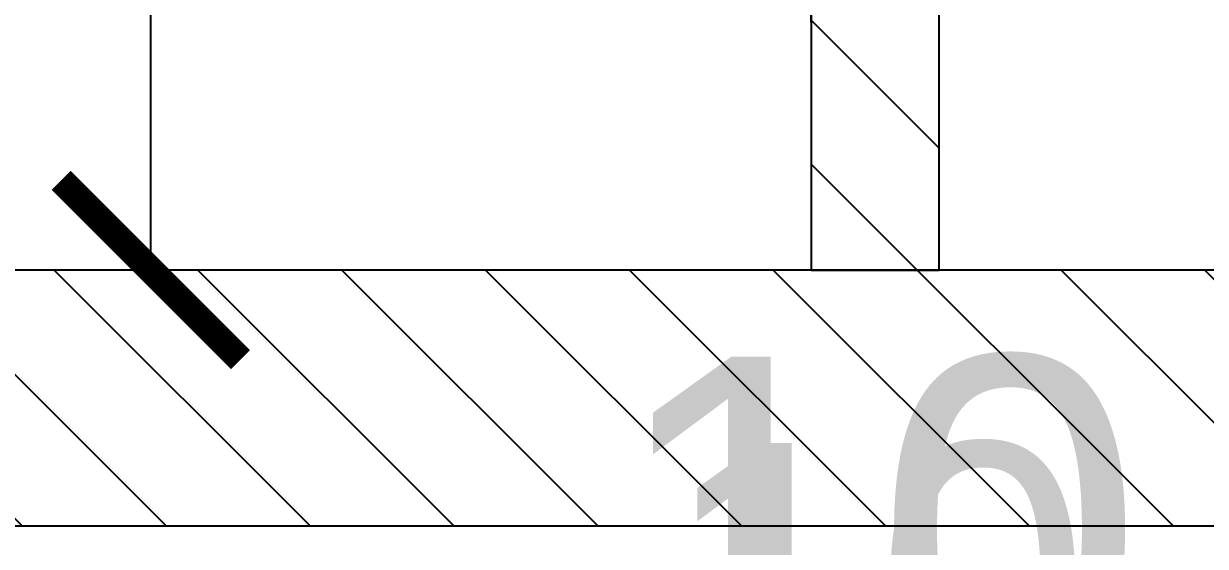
# Model space of a CAD drawing. Header units: millimetres. Extents: x -26398 to 135532, y -376633 to 43268.
# Drawn here: x 18008.1 to 18100.4, y -358682.6 to -358641.8 of the extents above; entities that cross this region are included whole.
import ezdxf

# ---------------------------------------------------------------- set-up
doc = ezdxf.new("R2010")
doc.units = ezdxf.units.MM
for name, color, linetype in [('0 @ 10', 7, 'Continuous'), ('0 @ 4.5', 7, 'Continuous'), ('0 @ 5', 7, 'Continuous'), ('0 @ 8', 7, 'Continuous'), ('DIM', 7, 'Continuous'), ('DIM @ 10', 7, 'Continuous'), ('DIM @ 4.5', 7, 'Continuous'), ('DIM @ 5', 7, 'Continuous'), ('DIM @ 8', 7, 'Continuous'), ('TƯỜNG', 52, 'Continuous')]:
    doc.layers.add(name, color=color, linetype=linetype)
doc.styles.get("Standard").update_dxf_attribs({"font": 'arial.ttf'})
doc.dimstyles.new('SCALE dimmatbang', dxfattribs={"dimscale": 70, "dimtxt": 2.7, "dimasz": 1.4, "dimexe": 1.7, "dimexo": 0.7, "dimtad": 1, "dimtoh": 1, "dimdec": 1, "dimtxsty": 'Standard', "dimblk": 'ARCHTICK', "dimcen": 2.5, "dimclrd": 1, "dimclre": 256, "dimadec": 0, "dimazin": 0, "dimtfac": 1, "dimtdec": 1, "dimtmove": 0, "dimatfit": 3, "dimfxl": 1, "dimarcsym": 0})

# ---------------------------------------------------------------- blocks, each defined once
blk = doc.blocks.new('_ArchTick')
at = {"color": 0, "linetype": 'ByBlock', "const_width": 0.15}
blk.add_lwpolyline([(-0.5, -0.5), (0.5, 0.5)], dxfattribs=at)
blk = doc.blocks.new('*D8840')
at = {"layer": 'DEFPOINTS', "color": 0, "transparency": 16777216}
for p in [(17284.598, -358681.002), (18069.598, -358681.002), (18069.598, -358736.259)]:
    blk.add_point(p, dxfattribs=at)
at = {"layer": 'DIM', "lineweight": -2, "transparency": 16777216}
for p, q in [((17284.598, -358684.152), (17284.598, -358743.909)), ((18069.598, -358684.152), (18069.598, -358743.909))]:
    blk.add_line(p, q, dxfattribs=at)
at = {"layer": 'DIM', "color": 1, "lineweight": -2, "transparency": 16777216}
blk.add_line((17284.598, -358736.259), (18069.598, -358736.259), dxfattribs=at)
at = {"layer": 'DIM', "color": 1, "lineweight": -2, "transparency": 16777216, "xscale": 6.3, "yscale": 6.3, "zscale": 6.3, "rotation": 180}
blk.add_blockref('_ArchTick', (17284.598, -358736.259), dxfattribs=at)
at = {"layer": 'DIM', "color": 1, "lineweight": -2, "transparency": 16777216, "xscale": 6.3, "yscale": 6.3, "zscale": 6.3}
blk.add_blockref('_ArchTick', (18069.598, -358736.259), dxfattribs=at)
at = {"layer": 'DIM', "color": 0, "transparency": 16777216, "insert": (17677.098, -358727.244), "char_height": 12.15, "attachment_point": 5}
blk.add_mtext('785', dxfattribs=at)
blk = doc.blocks.new('*D8841')
at = {"layer": 'DEFPOINTS', "color": 0, "transparency": 16777216}
for p in [(17284.598, -358681.002), (18069.598, -358681.002), (18069.598, -358736.259)]:
    blk.add_point(p, dxfattribs=at)
at = {"layer": 'DIM', "lineweight": -2, "transparency": 16777216}
for p, q in [((17284.598, -358688.002), (17284.598, -358753.259)), ((18069.598, -358688.002), (18069.598, -358753.259))]:
    blk.add_line(p, q, dxfattribs=at)
at = {"layer": 'DIM', "color": 1, "lineweight": -2, "transparency": 16777216}
blk.add_line((17284.598, -358736.259), (18069.598, -358736.259), dxfattribs=at)
at = {"layer": 'DIM', "color": 1, "lineweight": -2, "transparency": 16777216, "xscale": 14, "yscale": 14, "zscale": 14, "rotation": 180}
blk.add_blockref('_ArchTick', (17284.598, -358736.259), dxfattribs=at)
at = {"layer": 'DIM', "color": 1, "lineweight": -2, "transparency": 16777216, "xscale": 14, "yscale": 14, "zscale": 14}
blk.add_blockref('_ArchTick', (18069.598, -358736.259), dxfattribs=at)
at = {"layer": 'DIM', "color": 0, "transparency": 16777216, "insert": (17677.098, -358716.224), "char_height": 27, "attachment_point": 5}
blk.add_mtext('785', dxfattribs=at)
blk = doc.blocks.new('*D8842')
at = {"layer": 'DEFPOINTS', "color": 0, "transparency": 16777216}
for p in [(17284.598, -358681.002), (18069.598, -358681.002), (18069.598, -358736.259)]:
    blk.add_point(p, dxfattribs=at)
at = {"layer": 'DIM', "lineweight": -2, "transparency": 16777216}
for p, q in [((17284.598, -358686.602), (17284.598, -358749.859)), ((18069.598, -358686.602), (18069.598, -358749.859))]:
    blk.add_line(p, q, dxfattribs=at)
at = {"layer": 'DIM', "color": 1, "lineweight": -2, "transparency": 16777216}
blk.add_line((17284.598, -358736.259), (18069.598, -358736.259), dxfattribs=at)
at = {"layer": 'DIM', "color": 1, "lineweight": -2, "transparency": 16777216, "xscale": 11.2, "yscale": 11.2, "zscale": 11.2, "rotation": 180}
blk.add_blockref('_ArchTick', (17284.598, -358736.259), dxfattribs=at)
at = {"layer": 'DIM', "color": 1, "lineweight": -2, "transparency": 16777216, "xscale": 11.2, "yscale": 11.2, "zscale": 11.2}
blk.add_blockref('_ArchTick', (18069.598, -358736.259), dxfattribs=at)
at = {"layer": 'DIM', "color": 0, "transparency": 16777216, "insert": (17677.098, -358720.231), "char_height": 21.6, "attachment_point": 5}
blk.add_mtext('785', dxfattribs=at)
blk = doc.blocks.new('*D8843')
at = {"layer": 'DEFPOINTS', "color": 0, "transparency": 16777216}
for p in [(17284.598, -358681.002), (18069.598, -358681.002), (18069.598, -358736.259)]:
    blk.add_point(p, dxfattribs=at)
at = {"layer": 'DIM', "lineweight": -2, "transparency": 16777216}
for p, q in [((17284.598, -358684.502), (17284.598, -358744.759)), ((18069.598, -358684.502), (18069.598, -358744.759))]:
    blk.add_line(p, q, dxfattribs=at)
at = {"layer": 'DIM', "color": 1, "lineweight": -2, "transparency": 16777216}
blk.add_line((17284.598, -358736.259), (18069.598, -358736.259), dxfattribs=at)
at = {"layer": 'DIM', "color": 1, "lineweight": -2, "transparency": 16777216, "xscale": 7, "yscale": 7, "zscale": 7, "rotation": 180}
blk.add_blockref('_ArchTick', (17284.598, -358736.259), dxfattribs=at)
at = {"layer": 'DIM', "color": 1, "lineweight": -2, "transparency": 16777216, "xscale": 7, "yscale": 7, "zscale": 7}
blk.add_blockref('_ArchTick', (18069.598, -358736.259), dxfattribs=at)
at = {"layer": 'DIM', "color": 0, "transparency": 16777216, "insert": (17677.098, -358726.242), "char_height": 13.5, "attachment_point": 5}
blk.add_mtext('785', dxfattribs=at)
blk = doc.blocks.new('*D8844')
at = {"lineweight": -2, "transparency": 16777216}
for p, q in [((18069.598, -358684.152), (18069.598, -358709.137)), ((18079.598, -358684.152), (18079.598, -358709.137))]:
    blk.add_line(p, q, dxfattribs=at)
at = {"color": 1, "lineweight": -2, "transparency": 16777216}
blk.add_line((18069.598, -358701.487), (18079.598, -358701.487), dxfattribs=at)
at = {"layer": 'DEFPOINTS', "color": 0, "transparency": 16777216}
for p in [(18069.598, -358681.002), (18079.598, -358681.002), (18079.598, -358701.487)]:
    blk.add_point(p, dxfattribs=at)
at = {"color": 1, "lineweight": -2, "transparency": 16777216, "xscale": 6.3, "yscale": 6.3, "zscale": 6.3, "rotation": 180}
blk.add_blockref('_ArchTick', (18069.598, -358701.487), dxfattribs=at)
at = {"color": 1, "lineweight": -2, "transparency": 16777216, "xscale": 6.3, "yscale": 6.3, "zscale": 6.3}
blk.add_blockref('_ArchTick', (18079.598, -358701.487), dxfattribs=at)
at = {"color": 0, "transparency": 16777216, "insert": (18074.598, -358692.471), "char_height": 12.15, "attachment_point": 5}
blk.add_mtext('10', dxfattribs=at)
blk = doc.blocks.new('*D8845')
at = {"lineweight": -2, "transparency": 16777216}
for p, q in [((18069.598, -358688.002), (18069.598, -358718.487)), ((18079.598, -358688.002), (18079.598, -358718.487))]:
    blk.add_line(p, q, dxfattribs=at)
at = {"color": 1, "lineweight": -2, "transparency": 16777216}
for p, q in [((18069.598, -358701.487), (18055.598, -358701.487)), ((18069.598, -358701.487), (18079.598, -358701.487)), ((18079.598, -358701.487), (18093.598, -358701.487))]:
    blk.add_line(p, q, dxfattribs=at)
at = {"layer": 'DEFPOINTS', "color": 0, "transparency": 16777216}
for p in [(18069.598, -358681.002), (18079.598, -358681.002), (18079.598, -358701.487)]:
    blk.add_point(p, dxfattribs=at)
at = {"color": 1, "lineweight": -2, "transparency": 16777216, "xscale": 14, "yscale": 14, "zscale": 14}
blk.add_blockref('_ArchTick', (18069.598, -358701.487), dxfattribs=at)
at = {"color": 1, "lineweight": -2, "transparency": 16777216, "xscale": 14, "yscale": 14, "zscale": 14, "rotation": 180}
blk.add_blockref('_ArchTick', (18079.598, -358701.487), dxfattribs=at)
at = {"color": 0, "transparency": 16777216, "insert": (18074.598, -358681.451), "char_height": 27, "attachment_point": 5}
blk.add_mtext('10', dxfattribs=at)
blk = doc.blocks.new('*D8846')
at = {"lineweight": -2, "transparency": 16777216}
for p, q in [((18069.598, -358686.602), (18069.598, -358715.087)), ((18079.598, -358686.602), (18079.598, -358715.087))]:
    blk.add_line(p, q, dxfattribs=at)
at = {"color": 1, "lineweight": -2, "transparency": 16777216}
blk.add_line((18069.598, -358701.487), (18079.598, -358701.487), dxfattribs=at)
at = {"layer": 'DEFPOINTS', "color": 0, "transparency": 16777216}
for p in [(18069.598, -358681.002), (18079.598, -358681.002), (18079.598, -358701.487)]:
    blk.add_point(p, dxfattribs=at)
at = {"color": 1, "lineweight": -2, "transparency": 16777216, "xscale": 11.2, "yscale": 11.2, "zscale": 11.2, "rotation": 180}
blk.add_blockref('_ArchTick', (18069.598, -358701.487), dxfattribs=at)
at = {"color": 1, "lineweight": -2, "transparency": 16777216, "xscale": 11.2, "yscale": 11.2, "zscale": 11.2}
blk.add_blockref('_ArchTick', (18079.598, -358701.487), dxfattribs=at)
at = {"color": 0, "transparency": 16777216, "insert": (18074.598, -358685.458), "char_height": 21.6, "attachment_point": 5}
blk.add_mtext('10', dxfattribs=at)
blk = doc.blocks.new('*D8847')
at = {"lineweight": -2, "transparency": 16777216}
for p, q in [((18069.598, -358684.502), (18069.598, -358709.987)), ((18079.598, -358684.502), (18079.598, -358709.987))]:
    blk.add_line(p, q, dxfattribs=at)
at = {"color": 1, "lineweight": -2, "transparency": 16777216}
blk.add_line((18069.598, -358701.487), (18079.598, -358701.487), dxfattribs=at)
at = {"layer": 'DEFPOINTS', "color": 0, "transparency": 16777216}
for p in [(18069.598, -358681.002), (18079.598, -358681.002), (18079.598, -358701.487)]:
    blk.add_point(p, dxfattribs=at)
at = {"color": 1, "lineweight": -2, "transparency": 16777216, "xscale": 7, "yscale": 7, "zscale": 7, "rotation": 180}
blk.add_blockref('_ArchTick', (18069.598, -358701.487), dxfattribs=at)
at = {"color": 1, "lineweight": -2, "transparency": 16777216, "xscale": 7, "yscale": 7, "zscale": 7}
blk.add_blockref('_ArchTick', (18079.598, -358701.487), dxfattribs=at)
at = {"color": 0, "transparency": 16777216, "insert": (18074.598, -358691.469), "char_height": 13.5, "attachment_point": 5}
blk.add_mtext('10', dxfattribs=at)
blk = doc.blocks.new('*D8848')
at = {"layer": 'DEFPOINTS', "color": 0, "transparency": 16777216}
for p in [(18079.598, -358681.002), (18659.598, -358681.002), (18659.598, -358736.259)]:
    blk.add_point(p, dxfattribs=at)
at = {"layer": 'DIM', "lineweight": -2, "transparency": 16777216}
for p, q in [((18079.598, -358684.152), (18079.598, -358743.909)), ((18659.598, -358684.152), (18659.598, -358743.909))]:
    blk.add_line(p, q, dxfattribs=at)
at = {"layer": 'DIM', "color": 1, "lineweight": -2, "transparency": 16777216}
blk.add_line((18079.598, -358736.259), (18659.598, -358736.259), dxfattribs=at)
at = {"layer": 'DIM', "color": 1, "lineweight": -2, "transparency": 16777216, "xscale": 6.3, "yscale": 6.3, "zscale": 6.3, "rotation": 180}
blk.add_blockref('_ArchTick', (18079.598, -358736.259), dxfattribs=at)
at = {"layer": 'DIM', "color": 1, "lineweight": -2, "transparency": 16777216, "xscale": 6.3, "yscale": 6.3, "zscale": 6.3}
blk.add_blockref('_ArchTick', (18659.598, -358736.259), dxfattribs=at)
at = {"layer": 'DIM', "color": 0, "transparency": 16777216, "insert": (18369.598, -358727.244), "char_height": 12.15, "attachment_point": 5}
blk.add_mtext('580', dxfattribs=at)
blk = doc.blocks.new('*D8849')
at = {"layer": 'DEFPOINTS', "color": 0, "transparency": 16777216}
for p in [(18079.598, -358681.002), (18659.598, -358681.002), (18659.598, -358736.259)]:
    blk.add_point(p, dxfattribs=at)
at = {"layer": 'DIM', "lineweight": -2, "transparency": 16777216}
for p, q in [((18079.598, -358688.002), (18079.598, -358753.259)), ((18659.598, -358688.002), (18659.598, -358753.259))]:
    blk.add_line(p, q, dxfattribs=at)
at = {"layer": 'DIM', "color": 1, "lineweight": -2, "transparency": 16777216}
blk.add_line((18079.598, -358736.259), (18659.598, -358736.259), dxfattribs=at)
at = {"layer": 'DIM', "color": 1, "lineweight": -2, "transparency": 16777216, "xscale": 14, "yscale": 14, "zscale": 14, "rotation": 180}
blk.add_blockref('_ArchTick', (18079.598, -358736.259), dxfattribs=at)
at = {"layer": 'DIM', "color": 1, "lineweight": -2, "transparency": 16777216, "xscale": 14, "yscale": 14, "zscale": 14}
blk.add_blockref('_ArchTick', (18659.598, -358736.259), dxfattribs=at)
at = {"layer": 'DIM', "color": 0, "transparency": 16777216, "insert": (18369.598, -358716.224), "char_height": 27, "attachment_point": 5}
blk.add_mtext('580', dxfattribs=at)
blk = doc.blocks.new('*D8850')
at = {"layer": 'DEFPOINTS', "color": 0, "transparency": 16777216}
for p in [(18079.598, -358681.002), (18659.598, -358681.002), (18659.598, -358736.259)]:
    blk.add_point(p, dxfattribs=at)
at = {"layer": 'DIM', "lineweight": -2, "transparency": 16777216}
for p, q in [((18079.598, -358686.602), (18079.598, -358749.859)), ((18659.598, -358686.602), (18659.598, -358749.859))]:
    blk.add_line(p, q, dxfattribs=at)
at = {"layer": 'DIM', "color": 1, "lineweight": -2, "transparency": 16777216}
blk.add_line((18079.598, -358736.259), (18659.598, -358736.259), dxfattribs=at)
at = {"layer": 'DIM', "color": 1, "lineweight": -2, "transparency": 16777216, "xscale": 11.2, "yscale": 11.2, "zscale": 11.2, "rotation": 180}
blk.add_blockref('_ArchTick', (18079.598, -358736.259), dxfattribs=at)
at = {"layer": 'DIM', "color": 1, "lineweight": -2, "transparency": 16777216, "xscale": 11.2, "yscale": 11.2, "zscale": 11.2}
blk.add_blockref('_ArchTick', (18659.598, -358736.259), dxfattribs=at)
at = {"layer": 'DIM', "color": 0, "transparency": 16777216, "insert": (18369.598, -358720.231), "char_height": 21.6, "attachment_point": 5}
blk.add_mtext('580', dxfattribs=at)
blk = doc.blocks.new('*D8851')
at = {"layer": 'DEFPOINTS', "color": 0, "transparency": 16777216}
for p in [(18079.598, -358681.002), (18659.598, -358681.002), (18659.598, -358736.259)]:
    blk.add_point(p, dxfattribs=at)
at = {"layer": 'DIM', "lineweight": -2, "transparency": 16777216}
for p, q in [((18079.598, -358684.502), (18079.598, -358744.759)), ((18659.598, -358684.502), (18659.598, -358744.759))]:
    blk.add_line(p, q, dxfattribs=at)
at = {"layer": 'DIM', "color": 1, "lineweight": -2, "transparency": 16777216}
blk.add_line((18079.598, -358736.259), (18659.598, -358736.259), dxfattribs=at)
at = {"layer": 'DIM', "color": 1, "lineweight": -2, "transparency": 16777216, "xscale": 7, "yscale": 7, "zscale": 7, "rotation": 180}
blk.add_blockref('_ArchTick', (18079.598, -358736.259), dxfattribs=at)
at = {"layer": 'DIM', "color": 1, "lineweight": -2, "transparency": 16777216, "xscale": 7, "yscale": 7, "zscale": 7}
blk.add_blockref('_ArchTick', (18659.598, -358736.259), dxfattribs=at)
at = {"layer": 'DIM', "color": 0, "transparency": 16777216, "insert": (18369.598, -358726.242), "char_height": 13.5, "attachment_point": 5}
blk.add_mtext('580', dxfattribs=at)
blk = doc.blocks.new('*D8856')
at = {"layer": 'DEFPOINTS', "color": 0, "transparency": 16777216}
for p in [(18079.598, -358681.002), (18679.598, -358681.002), (18079.598, -358821.882)]:
    blk.add_point(p, dxfattribs=at)
at = {"layer": 'DIM', "lineweight": -2, "transparency": 16777216}
for p, q in [((18079.598, -358684.152), (18079.598, -358829.532)), ((18679.598, -358684.152), (18679.598, -358829.532))]:
    blk.add_line(p, q, dxfattribs=at)
at = {"layer": 'DIM', "color": 1, "lineweight": -2, "transparency": 16777216}
blk.add_line((18679.598, -358821.882), (18079.598, -358821.882), dxfattribs=at)
at = {"layer": 'DIM', "color": 1, "lineweight": -2, "transparency": 16777216, "xscale": 6.3, "yscale": 6.3, "zscale": 6.3, "rotation": 180}
blk.add_blockref('_ArchTick', (18079.598, -358821.882), dxfattribs=at)
at = {"layer": 'DIM', "color": 1, "lineweight": -2, "transparency": 16777216, "xscale": 6.3, "yscale": 6.3, "zscale": 6.3}
blk.add_blockref('_ArchTick', (18679.598, -358821.882), dxfattribs=at)
at = {"layer": 'DIM', "color": 0, "transparency": 16777216, "insert": (18379.598, -358812.866), "char_height": 12.15, "attachment_point": 5}
blk.add_mtext('600', dxfattribs=at)
blk = doc.blocks.new('*D8857')
at = {"layer": 'DEFPOINTS', "color": 0, "transparency": 16777216}
for p in [(18079.598, -358681.002), (18679.598, -358681.002), (18079.598, -358821.882)]:
    blk.add_point(p, dxfattribs=at)
at = {"layer": 'DIM', "lineweight": -2, "transparency": 16777216}
for p, q in [((18079.598, -358688.002), (18079.598, -358838.882)), ((18679.598, -358688.002), (18679.598, -358838.882))]:
    blk.add_line(p, q, dxfattribs=at)
at = {"layer": 'DIM', "color": 1, "lineweight": -2, "transparency": 16777216}
blk.add_line((18679.598, -358821.882), (18079.598, -358821.882), dxfattribs=at)
at = {"layer": 'DIM', "color": 1, "lineweight": -2, "transparency": 16777216, "xscale": 14, "yscale": 14, "zscale": 14, "rotation": 180}
blk.add_blockref('_ArchTick', (18079.598, -358821.882), dxfattribs=at)
at = {"layer": 'DIM', "color": 1, "lineweight": -2, "transparency": 16777216, "xscale": 14, "yscale": 14, "zscale": 14}
blk.add_blockref('_ArchTick', (18679.598, -358821.882), dxfattribs=at)
at = {"layer": 'DIM', "color": 0, "transparency": 16777216, "insert": (18379.598, -358801.846), "char_height": 27, "attachment_point": 5}
blk.add_mtext('600', dxfattribs=at)
blk = doc.blocks.new('*D8858')
at = {"layer": 'DEFPOINTS', "color": 0, "transparency": 16777216}
for p in [(18079.598, -358681.002), (18679.598, -358681.002), (18079.598, -358821.882)]:
    blk.add_point(p, dxfattribs=at)
at = {"layer": 'DIM', "lineweight": -2, "transparency": 16777216}
for p, q in [((18079.598, -358686.602), (18079.598, -358835.482)), ((18679.598, -358686.602), (18679.598, -358835.482))]:
    blk.add_line(p, q, dxfattribs=at)
at = {"layer": 'DIM', "color": 1, "lineweight": -2, "transparency": 16777216}
blk.add_line((18679.598, -358821.882), (18079.598, -358821.882), dxfattribs=at)
at = {"layer": 'DIM', "color": 1, "lineweight": -2, "transparency": 16777216, "xscale": 11.2, "yscale": 11.2, "zscale": 11.2, "rotation": 180}
blk.add_blockref('_ArchTick', (18079.598, -358821.882), dxfattribs=at)
at = {"layer": 'DIM', "color": 1, "lineweight": -2, "transparency": 16777216, "xscale": 11.2, "yscale": 11.2, "zscale": 11.2}
blk.add_blockref('_ArchTick', (18679.598, -358821.882), dxfattribs=at)
at = {"layer": 'DIM', "color": 0, "transparency": 16777216, "insert": (18379.598, -358805.854), "char_height": 21.6, "attachment_point": 5}
blk.add_mtext('600', dxfattribs=at)
blk = doc.blocks.new('*D8859')
at = {"layer": 'DEFPOINTS', "color": 0, "transparency": 16777216}
for p in [(18079.598, -358681.002), (18679.598, -358681.002), (18079.598, -358821.882)]:
    blk.add_point(p, dxfattribs=at)
at = {"layer": 'DIM', "lineweight": -2, "transparency": 16777216}
for p, q in [((18079.598, -358684.502), (18079.598, -358830.382)), ((18679.598, -358684.502), (18679.598, -358830.382))]:
    blk.add_line(p, q, dxfattribs=at)
at = {"layer": 'DIM', "color": 1, "lineweight": -2, "transparency": 16777216}
blk.add_line((18679.598, -358821.882), (18079.598, -358821.882), dxfattribs=at)
at = {"layer": 'DIM', "color": 1, "lineweight": -2, "transparency": 16777216, "xscale": 7, "yscale": 7, "zscale": 7, "rotation": 180}
blk.add_blockref('_ArchTick', (18079.598, -358821.882), dxfattribs=at)
at = {"layer": 'DIM', "color": 1, "lineweight": -2, "transparency": 16777216, "xscale": 7, "yscale": 7, "zscale": 7}
blk.add_blockref('_ArchTick', (18679.598, -358821.882), dxfattribs=at)
at = {"layer": 'DIM', "color": 0, "transparency": 16777216, "insert": (18379.598, -358811.864), "char_height": 13.5, "attachment_point": 5}
blk.add_mtext('600', dxfattribs=at)
blk = doc.blocks.new('*D8860')
at = {"layer": 'DEFPOINTS', "color": 0, "transparency": 16777216}
for p in [(17279.598, -358681.002), (18079.598, -358681.002), (17279.598, -358821.882)]:
    blk.add_point(p, dxfattribs=at)
at = {"layer": 'DIM', "lineweight": -2, "transparency": 16777216}
for p, q in [((17279.598, -358684.152), (17279.598, -358829.532)), ((18079.598, -358684.152), (18079.598, -358829.532))]:
    blk.add_line(p, q, dxfattribs=at)
at = {"layer": 'DIM', "color": 1, "lineweight": -2, "transparency": 16777216}
blk.add_line((18079.598, -358821.882), (17279.598, -358821.882), dxfattribs=at)
at = {"layer": 'DIM', "color": 1, "lineweight": -2, "transparency": 16777216, "xscale": 6.3, "yscale": 6.3, "zscale": 6.3, "rotation": 180}
blk.add_blockref('_ArchTick', (17279.598, -358821.882), dxfattribs=at)
at = {"layer": 'DIM', "color": 1, "lineweight": -2, "transparency": 16777216, "xscale": 6.3, "yscale": 6.3, "zscale": 6.3}
blk.add_blockref('_ArchTick', (18079.598, -358821.882), dxfattribs=at)
at = {"layer": 'DIM', "color": 0, "transparency": 16777216, "insert": (17679.598, -358812.866), "char_height": 12.15, "attachment_point": 5}
blk.add_mtext('800', dxfattribs=at)
blk = doc.blocks.new('*D8861')
at = {"layer": 'DEFPOINTS', "color": 0, "transparency": 16777216}
for p in [(17279.598, -358681.002), (18079.598, -358681.002), (17279.598, -358821.882)]:
    blk.add_point(p, dxfattribs=at)
at = {"layer": 'DIM', "lineweight": -2, "transparency": 16777216}
for p, q in [((17279.598, -358688.002), (17279.598, -358838.882)), ((18079.598, -358688.002), (18079.598, -358838.882))]:
    blk.add_line(p, q, dxfattribs=at)
at = {"layer": 'DIM', "color": 1, "lineweight": -2, "transparency": 16777216}
blk.add_line((18079.598, -358821.882), (17279.598, -358821.882), dxfattribs=at)
at = {"layer": 'DIM', "color": 1, "lineweight": -2, "transparency": 16777216, "xscale": 14, "yscale": 14, "zscale": 14, "rotation": 180}
blk.add_blockref('_ArchTick', (17279.598, -358821.882), dxfattribs=at)
at = {"layer": 'DIM', "color": 1, "lineweight": -2, "transparency": 16777216, "xscale": 14, "yscale": 14, "zscale": 14}
blk.add_blockref('_ArchTick', (18079.598, -358821.882), dxfattribs=at)
at = {"layer": 'DIM', "color": 0, "transparency": 16777216, "insert": (17679.598, -358801.846), "char_height": 27, "attachment_point": 5}
blk.add_mtext('800', dxfattribs=at)
blk = doc.blocks.new('*D8862')
at = {"layer": 'DEFPOINTS', "color": 0, "transparency": 16777216}
for p in [(17279.598, -358681.002), (18079.598, -358681.002), (17279.598, -358821.882)]:
    blk.add_point(p, dxfattribs=at)
at = {"layer": 'DIM', "lineweight": -2, "transparency": 16777216}
for p, q in [((17279.598, -358686.602), (17279.598, -358835.482)), ((18079.598, -358686.602), (18079.598, -358835.482))]:
    blk.add_line(p, q, dxfattribs=at)
at = {"layer": 'DIM', "color": 1, "lineweight": -2, "transparency": 16777216}
blk.add_line((18079.598, -358821.882), (17279.598, -358821.882), dxfattribs=at)
at = {"layer": 'DIM', "color": 1, "lineweight": -2, "transparency": 16777216, "xscale": 11.2, "yscale": 11.2, "zscale": 11.2, "rotation": 180}
blk.add_blockref('_ArchTick', (17279.598, -358821.882), dxfattribs=at)
at = {"layer": 'DIM', "color": 1, "lineweight": -2, "transparency": 16777216, "xscale": 11.2, "yscale": 11.2, "zscale": 11.2}
blk.add_blockref('_ArchTick', (18079.598, -358821.882), dxfattribs=at)
at = {"layer": 'DIM', "color": 0, "transparency": 16777216, "insert": (17679.598, -358805.854), "char_height": 21.6, "attachment_point": 5}
blk.add_mtext('800', dxfattribs=at)
blk = doc.blocks.new('*D8863')
at = {"layer": 'DEFPOINTS', "color": 0, "transparency": 16777216}
for p in [(17279.598, -358681.002), (18079.598, -358681.002), (17279.598, -358821.882)]:
    blk.add_point(p, dxfattribs=at)
at = {"layer": 'DIM', "lineweight": -2, "transparency": 16777216}
for p, q in [((17279.598, -358684.502), (17279.598, -358830.382)), ((18079.598, -358684.502), (18079.598, -358830.382))]:
    blk.add_line(p, q, dxfattribs=at)
at = {"layer": 'DIM', "color": 1, "lineweight": -2, "transparency": 16777216}
blk.add_line((18079.598, -358821.882), (17279.598, -358821.882), dxfattribs=at)
at = {"layer": 'DIM', "color": 1, "lineweight": -2, "transparency": 16777216, "xscale": 7, "yscale": 7, "zscale": 7, "rotation": 180}
blk.add_blockref('_ArchTick', (17279.598, -358821.882), dxfattribs=at)
at = {"layer": 'DIM', "color": 1, "lineweight": -2, "transparency": 16777216, "xscale": 7, "yscale": 7, "zscale": 7}
blk.add_blockref('_ArchTick', (18079.598, -358821.882), dxfattribs=at)
at = {"layer": 'DIM', "color": 0, "transparency": 16777216, "insert": (17679.598, -358811.864), "char_height": 13.5, "attachment_point": 5}
blk.add_mtext('800', dxfattribs=at)
blk = doc.blocks.new('*D8796')
at = {"layer": 'DEFPOINTS', "color": 0, "transparency": 16777216}
for p in [(18018.072, -358291.002), (18069.598, -358291.002), (18069.598, -358661.002)]:
    blk.add_point(p, dxfattribs=at)
at = {"layer": 'DIM', "lineweight": -2, "transparency": 16777216}
for p, q in [((18066.448, -358291.002), (18010.422, -358291.002)), ((18066.448, -358661.002), (18010.422, -358661.002))]:
    blk.add_line(p, q, dxfattribs=at)
at = {"layer": 'DIM', "color": 1, "lineweight": -2, "transparency": 16777216}
blk.add_line((18018.072, -358661.002), (18018.072, -358291.002), dxfattribs=at)
at = {"layer": 'DIM', "color": 1, "lineweight": -2, "transparency": 16777216, "xscale": 6.3, "yscale": 6.3, "zscale": 6.3}
for p, rotation in [((18018.072, -358291.002), 90), ((18018.072, -358661.002), 270)]:
    blk.add_blockref('_ArchTick', p, dxfattribs=dict(at, rotation=rotation))
at = {"layer": 'DIM', "color": 0, "transparency": 16777216, "insert": (18009.052, -358476.002), "char_height": 12.15, "attachment_point": 5, "rotation": 90}
blk.add_mtext('370', dxfattribs=at)
blk = doc.blocks.new('*D8797')
at = {"layer": 'DEFPOINTS', "color": 0, "transparency": 16777216}
for p in [(18018.072, -358291.002), (18069.598, -358291.002), (18069.598, -358661.002)]:
    blk.add_point(p, dxfattribs=at)
at = {"layer": 'DIM', "lineweight": -2, "transparency": 16777216}
for p, q in [((18062.598, -358291.002), (18001.072, -358291.002)), ((18062.598, -358661.002), (18001.072, -358661.002))]:
    blk.add_line(p, q, dxfattribs=at)
at = {"layer": 'DIM', "color": 1, "lineweight": -2, "transparency": 16777216}
blk.add_line((18018.072, -358661.002), (18018.072, -358291.002), dxfattribs=at)
at = {"layer": 'DIM', "color": 1, "lineweight": -2, "transparency": 16777216, "xscale": 14, "yscale": 14, "zscale": 14}
for p, rotation in [((18018.072, -358291.002), 90), ((18018.072, -358661.002), 270)]:
    blk.add_blockref('_ArchTick', p, dxfattribs=dict(at, rotation=rotation))
at = {"layer": 'DIM', "color": 0, "transparency": 16777216, "insert": (17998.027, -358476.002), "char_height": 27, "attachment_point": 5, "rotation": 90}
blk.add_mtext('370', dxfattribs=at)
blk = doc.blocks.new('*D8798')
at = {"layer": 'DEFPOINTS', "color": 0, "transparency": 16777216}
for p in [(18018.072, -358291.002), (18069.598, -358291.002), (18069.598, -358661.002)]:
    blk.add_point(p, dxfattribs=at)
at = {"layer": 'DIM', "lineweight": -2, "transparency": 16777216}
for p, q in [((18063.998, -358291.002), (18004.472, -358291.002)), ((18063.998, -358661.002), (18004.472, -358661.002))]:
    blk.add_line(p, q, dxfattribs=at)
at = {"layer": 'DIM', "color": 1, "lineweight": -2, "transparency": 16777216}
blk.add_line((18018.072, -358661.002), (18018.072, -358291.002), dxfattribs=at)
at = {"layer": 'DIM', "color": 1, "lineweight": -2, "transparency": 16777216, "xscale": 11.2, "yscale": 11.2, "zscale": 11.2}
for p, rotation in [((18018.072, -358291.002), 90), ((18018.072, -358661.002), 270)]:
    blk.add_blockref('_ArchTick', p, dxfattribs=dict(at, rotation=rotation))
at = {"layer": 'DIM', "color": 0, "transparency": 16777216, "insert": (18002.036, -358476.002), "char_height": 21.6, "attachment_point": 5, "rotation": 90}
blk.add_mtext('370', dxfattribs=at)
blk = doc.blocks.new('*D8799')
at = {"layer": 'DEFPOINTS', "color": 0, "transparency": 16777216}
for p in [(18018.072, -358291.002), (18069.598, -358291.002), (18069.598, -358661.002)]:
    blk.add_point(p, dxfattribs=at)
at = {"layer": 'DIM', "lineweight": -2, "transparency": 16777216}
for p, q in [((18066.098, -358291.002), (18009.572, -358291.002)), ((18066.098, -358661.002), (18009.572, -358661.002))]:
    blk.add_line(p, q, dxfattribs=at)
at = {"layer": 'DIM', "color": 1, "lineweight": -2, "transparency": 16777216}
blk.add_line((18018.072, -358661.002), (18018.072, -358291.002), dxfattribs=at)
at = {"layer": 'DIM', "color": 1, "lineweight": -2, "transparency": 16777216, "xscale": 7, "yscale": 7, "zscale": 7}
for p, rotation in [((18018.072, -358291.002), 90), ((18018.072, -358661.002), 270)]:
    blk.add_blockref('_ArchTick', p, dxfattribs=dict(at, rotation=rotation))
at = {"layer": 'DIM', "color": 0, "transparency": 16777216, "insert": (18008.05, -358476.002), "char_height": 13.5, "attachment_point": 5, "rotation": 90}
blk.add_mtext('370', dxfattribs=at)
blk = doc.blocks.new('*D8800')
at = {"layer": 'DEFPOINTS', "color": 0, "transparency": 16777216}
for p in [(17284.598, -358632.056), (17284.598, -358644.796), (18069.598, -358644.796)]:
    blk.add_point(p, dxfattribs=at)
at = {"layer": 'DIM', "lineweight": -2, "transparency": 16777216}
for p, q in [((17284.598, -358641.646), (17284.598, -358624.406)), ((18069.598, -358641.646), (18069.598, -358624.406))]:
    blk.add_line(p, q, dxfattribs=at)
at = {"layer": 'DIM', "color": 1, "lineweight": -2, "transparency": 16777216}
blk.add_line((18069.598, -358632.056), (17284.598, -358632.056), dxfattribs=at)
at = {"layer": 'DIM', "color": 1, "lineweight": -2, "transparency": 16777216, "xscale": 6.3, "yscale": 6.3, "zscale": 6.3, "rotation": 180}
blk.add_blockref('_ArchTick', (17284.598, -358632.056), dxfattribs=at)
at = {"layer": 'DIM', "color": 1, "lineweight": -2, "transparency": 16777216, "xscale": 6.3, "yscale": 6.3, "zscale": 6.3}
blk.add_blockref('_ArchTick', (18069.598, -358632.056), dxfattribs=at)
at = {"layer": 'DIM', "color": 0, "transparency": 16777216, "insert": (17677.098, -358623.04), "char_height": 12.15, "attachment_point": 5}
blk.add_mtext('785', dxfattribs=at)
blk = doc.blocks.new('*D8801')
at = {"layer": 'DEFPOINTS', "color": 0, "transparency": 16777216}
for p in [(17284.598, -358632.056), (17284.598, -358644.796), (18069.598, -358644.796)]:
    blk.add_point(p, dxfattribs=at)
at = {"layer": 'DIM', "lineweight": -2, "transparency": 16777216}
for p, q in [((17284.598, -358637.796), (17284.598, -358615.056)), ((18069.598, -358637.796), (18069.598, -358615.056))]:
    blk.add_line(p, q, dxfattribs=at)
at = {"layer": 'DIM', "color": 1, "lineweight": -2, "transparency": 16777216}
blk.add_line((18069.598, -358632.056), (17284.598, -358632.056), dxfattribs=at)
at = {"layer": 'DIM', "color": 1, "lineweight": -2, "transparency": 16777216, "xscale": 14, "yscale": 14, "zscale": 14, "rotation": 180}
blk.add_blockref('_ArchTick', (17284.598, -358632.056), dxfattribs=at)
at = {"layer": 'DIM', "color": 1, "lineweight": -2, "transparency": 16777216, "xscale": 14, "yscale": 14, "zscale": 14}
blk.add_blockref('_ArchTick', (18069.598, -358632.056), dxfattribs=at)
at = {"layer": 'DIM', "color": 0, "transparency": 16777216, "insert": (17677.098, -358612.02), "char_height": 27, "attachment_point": 5}
blk.add_mtext('785', dxfattribs=at)
blk = doc.blocks.new('*D8802')
at = {"layer": 'DEFPOINTS', "color": 0, "transparency": 16777216}
for p in [(17284.598, -358632.056), (17284.598, -358644.796), (18069.598, -358644.796)]:
    blk.add_point(p, dxfattribs=at)
at = {"layer": 'DIM', "lineweight": -2, "transparency": 16777216}
for p, q in [((17284.598, -358639.196), (17284.598, -358618.456)), ((18069.598, -358639.196), (18069.598, -358618.456))]:
    blk.add_line(p, q, dxfattribs=at)
at = {"layer": 'DIM', "color": 1, "lineweight": -2, "transparency": 16777216}
blk.add_line((18069.598, -358632.056), (17284.598, -358632.056), dxfattribs=at)
at = {"layer": 'DIM', "color": 1, "lineweight": -2, "transparency": 16777216, "xscale": 11.2, "yscale": 11.2, "zscale": 11.2, "rotation": 180}
blk.add_blockref('_ArchTick', (17284.598, -358632.056), dxfattribs=at)
at = {"layer": 'DIM', "color": 1, "lineweight": -2, "transparency": 16777216, "xscale": 11.2, "yscale": 11.2, "zscale": 11.2}
blk.add_blockref('_ArchTick', (18069.598, -358632.056), dxfattribs=at)
at = {"layer": 'DIM', "color": 0, "transparency": 16777216, "insert": (17677.098, -358616.027), "char_height": 21.6, "attachment_point": 5}
blk.add_mtext('785', dxfattribs=at)
blk = doc.blocks.new('*D8803')
at = {"layer": 'DEFPOINTS', "color": 0, "transparency": 16777216}
for p in [(17284.598, -358632.056), (17284.598, -358644.796), (18069.598, -358644.796)]:
    blk.add_point(p, dxfattribs=at)
at = {"layer": 'DIM', "lineweight": -2, "transparency": 16777216}
for p, q in [((17284.598, -358641.296), (17284.598, -358623.556)), ((18069.598, -358641.296), (18069.598, -358623.556))]:
    blk.add_line(p, q, dxfattribs=at)
at = {"layer": 'DIM', "color": 1, "lineweight": -2, "transparency": 16777216}
blk.add_line((18069.598, -358632.056), (17284.598, -358632.056), dxfattribs=at)
at = {"layer": 'DIM', "color": 1, "lineweight": -2, "transparency": 16777216, "xscale": 7, "yscale": 7, "zscale": 7, "rotation": 180}
blk.add_blockref('_ArchTick', (17284.598, -358632.056), dxfattribs=at)
at = {"layer": 'DIM', "color": 1, "lineweight": -2, "transparency": 16777216, "xscale": 7, "yscale": 7, "zscale": 7}
blk.add_blockref('_ArchTick', (18069.598, -358632.056), dxfattribs=at)
at = {"layer": 'DIM', "color": 0, "transparency": 16777216, "insert": (17677.098, -358622.038), "char_height": 13.5, "attachment_point": 5}
blk.add_mtext('785', dxfattribs=at)
blk = doc.blocks.new('*U9357')
at = {"layer": 'DIM @ 10'}
dim = blk.add_linear_dim(base=(18069.598, -358736.259), p1=(17284.598, -358681.002), p2=(18069.598, -358681.002), angle=180, dimstyle='SCALE dimmatbang', override={"dimscale": 10, "dimtix": 0, "dimtofl": 1, "dimtmove": 0, "dimatfit": 3}, dxfattribs=at)
dim.commit()
dim.dimension.update_dxf_attribs({"geometry": '*D8841', "text_midpoint": (17677.098, -358716.224)})
at = {"layer": 'DIM @ 4.5'}
dim = blk.add_linear_dim(base=(18069.598, -358736.259), p1=(17284.598, -358681.002), p2=(18069.598, -358681.002), angle=180, dimstyle='SCALE dimmatbang', override={"dimscale": 4.5, "dimtix": 0, "dimtofl": 1, "dimtmove": 0, "dimatfit": 3}, dxfattribs=at)
dim.commit()
dim.dimension.update_dxf_attribs({"geometry": '*D8840', "text_midpoint": (17677.098, -358727.244)})
at = {"layer": 'DIM @ 5'}
dim = blk.add_linear_dim(base=(18069.598, -358736.259), p1=(17284.598, -358681.002), p2=(18069.598, -358681.002), angle=180, dimstyle='SCALE dimmatbang', override={"dimscale": 5, "dimtix": 0, "dimtofl": 1, "dimtmove": 0, "dimatfit": 3}, dxfattribs=at)
dim.commit()
dim.dimension.update_dxf_attribs({"geometry": '*D8843', "text_midpoint": (17677.098, -358726.242)})
at = {"layer": 'DIM @ 8'}
dim = blk.add_linear_dim(base=(18069.598, -358736.259), p1=(17284.598, -358681.002), p2=(18069.598, -358681.002), angle=180, dimstyle='SCALE dimmatbang', override={"dimscale": 8, "dimtix": 0, "dimtofl": 1, "dimtmove": 0, "dimatfit": 3}, dxfattribs=at)
dim.commit()
dim.dimension.update_dxf_attribs({"geometry": '*D8842', "text_midpoint": (17677.098, -358720.231)})
blk = doc.blocks.new('*U9358')
at = {"layer": '0 @ 10'}
dim = blk.add_linear_dim(base=(18079.598, -358701.487), p1=(18069.598, -358681.002), p2=(18079.598, -358681.002), angle=180, dimstyle='SCALE dimmatbang', override={"dimscale": 10, "dimtix": 0, "dimtofl": 1, "dimtmove": 0, "dimatfit": 3}, dxfattribs=at)
dim.commit()
dim.dimension.update_dxf_attribs({"geometry": '*D8845', "text_midpoint": (18074.598, -358701.487), "dimtype": 128})
at = {"layer": '0 @ 4.5'}
dim = blk.add_linear_dim(base=(18079.598, -358701.487), p1=(18069.598, -358681.002), p2=(18079.598, -358681.002), angle=180, dimstyle='SCALE dimmatbang', override={"dimscale": 4.5, "dimtix": 0, "dimtofl": 1, "dimtmove": 0, "dimatfit": 3}, dxfattribs=at)
dim.commit()
dim.dimension.update_dxf_attribs({"geometry": '*D8844', "text_midpoint": (18074.598, -358701.487), "dimtype": 128})
at = {"layer": '0 @ 5'}
dim = blk.add_linear_dim(base=(18079.598, -358701.487), p1=(18069.598, -358681.002), p2=(18079.598, -358681.002), angle=180, dimstyle='SCALE dimmatbang', override={"dimscale": 5, "dimtix": 0, "dimtofl": 1, "dimtmove": 0, "dimatfit": 3}, dxfattribs=at)
dim.commit()
dim.dimension.update_dxf_attribs({"geometry": '*D8847', "text_midpoint": (18074.598, -358701.487), "dimtype": 128})
at = {"layer": '0 @ 8'}
dim = blk.add_linear_dim(base=(18079.598, -358701.487), p1=(18069.598, -358681.002), p2=(18079.598, -358681.002), angle=180, dimstyle='SCALE dimmatbang', override={"dimscale": 8, "dimtix": 0, "dimtofl": 1, "dimtmove": 0, "dimatfit": 3}, dxfattribs=at)
dim.commit()
dim.dimension.update_dxf_attribs({"geometry": '*D8846', "text_midpoint": (18074.598, -358701.487), "dimtype": 128})
blk = doc.blocks.new('*U9359')
at = {"layer": 'DIM @ 10'}
dim = blk.add_linear_dim(base=(18659.598, -358736.259), p1=(18079.598, -358681.002), p2=(18659.598, -358681.002), angle=180, dimstyle='SCALE dimmatbang', override={"dimscale": 10, "dimtix": 0, "dimtofl": 1, "dimtmove": 0, "dimatfit": 3}, dxfattribs=at)
dim.commit()
dim.dimension.update_dxf_attribs({"geometry": '*D8849', "text_midpoint": (18369.598, -358716.224)})
at = {"layer": 'DIM @ 4.5'}
dim = blk.add_linear_dim(base=(18659.598, -358736.259), p1=(18079.598, -358681.002), p2=(18659.598, -358681.002), angle=180, dimstyle='SCALE dimmatbang', override={"dimscale": 4.5, "dimtix": 0, "dimtofl": 1, "dimtmove": 0, "dimatfit": 3}, dxfattribs=at)
dim.commit()
dim.dimension.update_dxf_attribs({"geometry": '*D8848', "text_midpoint": (18369.598, -358727.244)})
at = {"layer": 'DIM @ 5'}
dim = blk.add_linear_dim(base=(18659.598, -358736.259), p1=(18079.598, -358681.002), p2=(18659.598, -358681.002), angle=180, dimstyle='SCALE dimmatbang', override={"dimscale": 5, "dimtix": 0, "dimtofl": 1, "dimtmove": 0, "dimatfit": 3}, dxfattribs=at)
dim.commit()
dim.dimension.update_dxf_attribs({"geometry": '*D8851', "text_midpoint": (18369.598, -358726.242)})
at = {"layer": 'DIM @ 8'}
dim = blk.add_linear_dim(base=(18659.598, -358736.259), p1=(18079.598, -358681.002), p2=(18659.598, -358681.002), angle=180, dimstyle='SCALE dimmatbang', override={"dimscale": 8, "dimtix": 0, "dimtofl": 1, "dimtmove": 0, "dimatfit": 3}, dxfattribs=at)
dim.commit()
dim.dimension.update_dxf_attribs({"geometry": '*D8850', "text_midpoint": (18369.598, -358720.231)})
blk = doc.blocks.new('*U9361')
at = {"layer": 'DIM @ 10'}
dim = blk.add_linear_dim(base=(18079.598, -358821.882), p1=(18679.598, -358681.002), p2=(18079.598, -358681.002), angle=180, dimstyle='SCALE dimmatbang', override={"dimscale": 10, "dimtix": 0, "dimtofl": 1, "dimtmove": 0, "dimatfit": 3}, dxfattribs=at)
dim.commit()
dim.dimension.update_dxf_attribs({"geometry": '*D8857', "text_midpoint": (18379.598, -358801.846)})
at = {"layer": 'DIM @ 4.5'}
dim = blk.add_linear_dim(base=(18079.598, -358821.882), p1=(18679.598, -358681.002), p2=(18079.598, -358681.002), angle=180, dimstyle='SCALE dimmatbang', override={"dimscale": 4.5, "dimtix": 0, "dimtofl": 1, "dimtmove": 0, "dimatfit": 3}, dxfattribs=at)
dim.commit()
dim.dimension.update_dxf_attribs({"geometry": '*D8856', "text_midpoint": (18379.598, -358812.866)})
at = {"layer": 'DIM @ 5'}
dim = blk.add_linear_dim(base=(18079.598, -358821.882), p1=(18679.598, -358681.002), p2=(18079.598, -358681.002), angle=180, dimstyle='SCALE dimmatbang', override={"dimscale": 5, "dimtix": 0, "dimtofl": 1, "dimtmove": 0, "dimatfit": 3}, dxfattribs=at)
dim.commit()
dim.dimension.update_dxf_attribs({"geometry": '*D8859', "text_midpoint": (18379.598, -358811.864)})
at = {"layer": 'DIM @ 8'}
dim = blk.add_linear_dim(base=(18079.598, -358821.882), p1=(18679.598, -358681.002), p2=(18079.598, -358681.002), angle=180, dimstyle='SCALE dimmatbang', override={"dimscale": 8, "dimtix": 0, "dimtofl": 1, "dimtmove": 0, "dimatfit": 3}, dxfattribs=at)
dim.commit()
dim.dimension.update_dxf_attribs({"geometry": '*D8858', "text_midpoint": (18379.598, -358805.854)})
blk = doc.blocks.new('*U9362')
at = {"layer": 'DIM @ 10'}
dim = blk.add_linear_dim(base=(17279.598, -358821.882), p1=(18079.598, -358681.002), p2=(17279.598, -358681.002), angle=180, dimstyle='SCALE dimmatbang', override={"dimscale": 10, "dimtix": 0, "dimtofl": 1, "dimtmove": 0, "dimatfit": 3}, dxfattribs=at)
dim.commit()
dim.dimension.update_dxf_attribs({"geometry": '*D8861', "text_midpoint": (17679.598, -358801.846)})
at = {"layer": 'DIM @ 4.5'}
dim = blk.add_linear_dim(base=(17279.598, -358821.882), p1=(18079.598, -358681.002), p2=(17279.598, -358681.002), angle=180, dimstyle='SCALE dimmatbang', override={"dimscale": 4.5, "dimtix": 0, "dimtofl": 1, "dimtmove": 0, "dimatfit": 3}, dxfattribs=at)
dim.commit()
dim.dimension.update_dxf_attribs({"geometry": '*D8860', "text_midpoint": (17679.598, -358812.866)})
at = {"layer": 'DIM @ 5'}
dim = blk.add_linear_dim(base=(17279.598, -358821.882), p1=(18079.598, -358681.002), p2=(17279.598, -358681.002), angle=180, dimstyle='SCALE dimmatbang', override={"dimscale": 5, "dimtix": 0, "dimtofl": 1, "dimtmove": 0, "dimatfit": 3}, dxfattribs=at)
dim.commit()
dim.dimension.update_dxf_attribs({"geometry": '*D8863', "text_midpoint": (17679.598, -358811.864)})
at = {"layer": 'DIM @ 8'}
dim = blk.add_linear_dim(base=(17279.598, -358821.882), p1=(18079.598, -358681.002), p2=(17279.598, -358681.002), angle=180, dimstyle='SCALE dimmatbang', override={"dimscale": 8, "dimtix": 0, "dimtofl": 1, "dimtmove": 0, "dimatfit": 3}, dxfattribs=at)
dim.commit()
dim.dimension.update_dxf_attribs({"geometry": '*D8862', "text_midpoint": (17679.598, -358805.854)})
blk = doc.blocks.new('*U9403')
at = {"layer": 'DIM @ 10'}
dim = blk.add_linear_dim(base=(18018.072, -358291.002), p1=(18069.598, -358661.002), p2=(18069.598, -358291.002), angle=90, dimstyle='SCALE dimmatbang', override={"dimscale": 10, "dimtix": 0, "dimtofl": 1, "dimtmove": 0, "dimatfit": 3}, dxfattribs=at)
dim.commit()
dim.dimension.update_dxf_attribs({"geometry": '*D8797', "text_midpoint": (17998.027, -358476.002)})
at = {"layer": 'DIM @ 4.5'}
dim = blk.add_linear_dim(base=(18018.072, -358291.002), p1=(18069.598, -358661.002), p2=(18069.598, -358291.002), angle=90, dimstyle='SCALE dimmatbang', override={"dimscale": 4.5, "dimtix": 0, "dimtofl": 1, "dimtmove": 0, "dimatfit": 3}, dxfattribs=at)
dim.commit()
dim.dimension.update_dxf_attribs({"geometry": '*D8796', "text_midpoint": (18009.052, -358476.002)})
at = {"layer": 'DIM @ 5'}
dim = blk.add_linear_dim(base=(18018.072, -358291.002), p1=(18069.598, -358661.002), p2=(18069.598, -358291.002), angle=90, dimstyle='SCALE dimmatbang', override={"dimscale": 5, "dimtix": 0, "dimtofl": 1, "dimtmove": 0, "dimatfit": 3}, dxfattribs=at)
dim.commit()
dim.dimension.update_dxf_attribs({"geometry": '*D8799', "text_midpoint": (18008.05, -358476.002)})
at = {"layer": 'DIM @ 8'}
dim = blk.add_linear_dim(base=(18018.072, -358291.002), p1=(18069.598, -358661.002), p2=(18069.598, -358291.002), angle=90, dimstyle='SCALE dimmatbang', override={"dimscale": 8, "dimtix": 0, "dimtofl": 1, "dimtmove": 0, "dimatfit": 3}, dxfattribs=at)
dim.commit()
dim.dimension.update_dxf_attribs({"geometry": '*D8798', "text_midpoint": (18002.036, -358476.002)})
blk = doc.blocks.new('*U9404')
at = {"layer": 'DIM @ 10'}
dim = blk.add_linear_dim(base=(17284.598, -358632.056), p1=(18069.598, -358644.796), p2=(17284.598, -358644.796), angle=180, dimstyle='SCALE dimmatbang', override={"dimscale": 10, "dimtix": 0, "dimtofl": 1, "dimtmove": 0, "dimatfit": 3}, dxfattribs=at)
dim.commit()
dim.dimension.update_dxf_attribs({"geometry": '*D8801', "text_midpoint": (17677.098, -358612.02)})
at = {"layer": 'DIM @ 4.5'}
dim = blk.add_linear_dim(base=(17284.598, -358632.056), p1=(18069.598, -358644.796), p2=(17284.598, -358644.796), angle=180, dimstyle='SCALE dimmatbang', override={"dimscale": 4.5, "dimtix": 0, "dimtofl": 1, "dimtmove": 0, "dimatfit": 3}, dxfattribs=at)
dim.commit()
dim.dimension.update_dxf_attribs({"geometry": '*D8800', "text_midpoint": (17677.098, -358623.04)})
at = {"layer": 'DIM @ 5'}
dim = blk.add_linear_dim(base=(17284.598, -358632.056), p1=(18069.598, -358644.796), p2=(17284.598, -358644.796), angle=180, dimstyle='SCALE dimmatbang', override={"dimscale": 5, "dimtix": 0, "dimtofl": 1, "dimtmove": 0, "dimatfit": 3}, dxfattribs=at)
dim.commit()
dim.dimension.update_dxf_attribs({"geometry": '*D8803', "text_midpoint": (17677.098, -358622.038)})
at = {"layer": 'DIM @ 8'}
dim = blk.add_linear_dim(base=(17284.598, -358632.056), p1=(18069.598, -358644.796), p2=(17284.598, -358644.796), angle=180, dimstyle='SCALE dimmatbang', override={"dimscale": 8, "dimtix": 0, "dimtofl": 1, "dimtmove": 0, "dimatfit": 3}, dxfattribs=at)
dim.commit()
dim.dimension.update_dxf_attribs({"geometry": '*D8802', "text_midpoint": (17677.098, -358616.027)})

msp = doc.modelspace()

# ---------------------------------------------------------------- hatches: boundary and pattern name
at = {"layer": 'TƯỜNG'}
h = msp.add_hatch(dxfattribs=at)
h.set_pattern_fill('ANSI31', color=256, scale=2.5, angle=90)
h.set_pattern_definition([(135, (13712.819, -369068.479), (-5.61266, -5.61266), [])])
h.paths.add_polyline_path([(16079.598, -358281.002), (16079.598, -358661.002), (16089.598, -358661.002), (16089.598, -358291.002), (16674.598, -358291.002), (16674.598, -358661.002), (16684.598, -358661.002), (16684.598, -358291.002), (16974.598, -358291.002), (16974.598, -358661.002), (16984.598, -358661.002), (16984.598, -358291.002), (17274.598, -358291.002), (17274.598, -358661.002), (17284.598, -358661.002), (17284.598, -358291.002), (18069.598, -358291.002), (18069.598, -358661.002), (18079.598, -358661.002), (18079.598, -358291.002), (18659.598, -358291.002), (18659.598, -358281.002), (18079.598, -358281.002), (16679.598, -358281.002)], flags=17)
h.paths.add_polyline_path([(16689.598, -358071.002), (16689.598, -357701.002), (16679.598, -357701.002), (16679.598, -358071.002), (16089.598, -358071.002), (16089.598, -357701.002), (16079.598, -357701.002), (16079.598, -358081.002), (16679.598, -358081.002), (17679.598, -358081.002), (18659.598, -358081.002), (18659.598, -358071.002), (17689.598, -358071.002), (17689.598, -357701.002), (17679.598, -357701.002), (17679.598, -358071.002)], flags=17)
h.paths.add_polyline_path([(15799.598, -358661.002), (15799.598, -358681.002), (18679.598, -358681.002), (18679.598, -357681.002), (15779.598, -357681.002), (15779.598, -358661.002), (15799.598, -358661.002), (15799.598, -357701.002), (18659.598, -357701.002), (18659.598, -358661.002)])
h.paths.add_polyline_path([(15779.598, -358661.002), (15779.598, -358681.002), (15799.598, -358681.002), (15799.598, -358661.002)], flags=17)

# ---------------------------------------------------------------- linework, layer by layer
for p, q in [((18659.598, -358661.002), (15779.598, -358661.002)), ((18679.598, -358681.002), (15779.598, -358681.002))]:
    msp.add_line(p, q, dxfattribs=at)
for points in [[(15779.598, -358681.002), (15779.598, -357681.002), (18679.598, -357681.002), (18679.598, -358681.002)], [(17284.598, -358661.002), (17284.598, -358291.002), (18069.598, -358291.002), (18069.598, -358661.002), (18079.598, -358661.002), (18079.598, -358291.002), (18659.598, -358291.002), (18659.598, -358281.002), (18079.598, -358281.002), (16679.598, -358281.002), (16079.598, -358281.002), (16079.598, -358661.002), (16089.598, -358661.002), (16089.598, -358291.002), (16674.598, -358291.002), (16674.598, -358661.002), (16684.598, -358661.002), (16684.598, -358291.002), (16974.598, -358291.002), (16974.598, -358661.002), (16984.598, -358661.002), (16984.598, -358291.002), (17274.598, -358291.002), (17274.598, -358661.002)]]:
    msp.add_lwpolyline(points, close=True, dxfattribs=at)

# ---------------------------------------------------------------- block references
msp.add_blockref('*U9358', (0, 0))
at = {"layer": 'DIM'}
for name in ['*U9403', '*U9404', '*U9362', '*U9357', '*U9359', '*U9361']:
    msp.add_blockref(name, (0, 0), dxfattribs=at)

doc.saveas('drawing.dxf')
